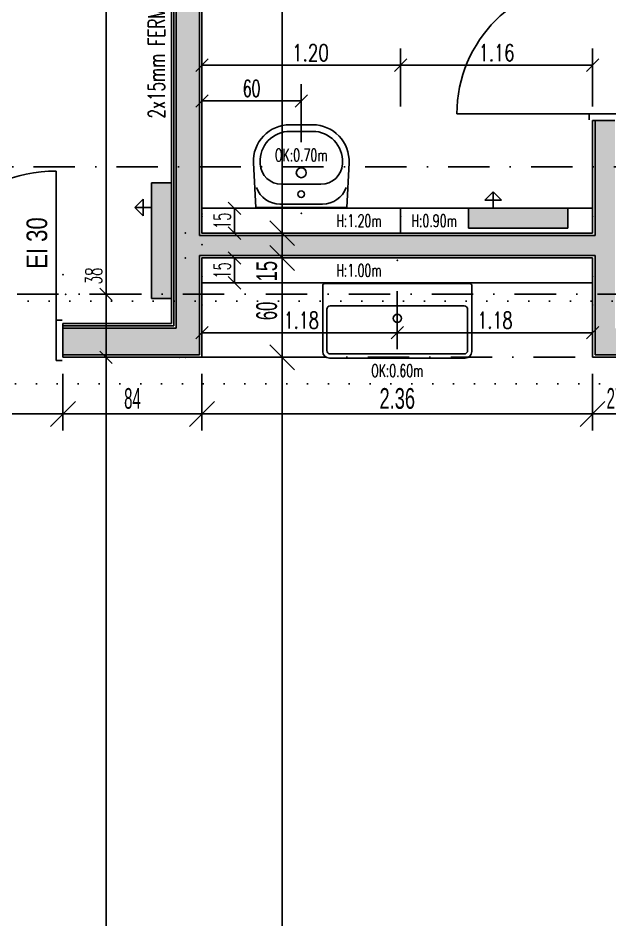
# Model space of a CAD drawing. Header units: millimetres. Extents: x -2875 to 2875, y -1485 to 1485.
# Drawn here: x -595 to -237, y -278 to 267 of the extents above; entities that cross this region are included whole.
import ezdxf
from ezdxf.enums import TextEntityAlignment as Align

# ---------------------------------------------------------------- set-up
doc = ezdxf.new("R2010")
doc.units = ezdxf.units.MM
doc.header["$LTSCALE"] = 50
doc.linetypes.add('DASHDOT', pattern=[1, 0.5, -0.25, 0, -0.25])
doc.linetypes.add('DOT', pattern=[0.25, 0, -0.25])
doc.layers.get('0').update_dxf_attribs({"linetype": 'CONTINUOUS'})
for name, color, linetype in [('L', 7, 'CONTINUOUS'), ('MASSE', 7, 'CONTINUOUS'), ('SCHRAFF', 7, 'CONTINUOUS')]:
    doc.layers.add(name, color=color, linetype=linetype)
doc.styles.add('SIMPLEX', font='simplex')
doc.dimstyles.new('CAD400-DIM112', dxfattribs={"dimscale": 5, "dimtxt": 2.5, "dimasz": 0, "dimexe": 2, "dimexo": 35.3, "dimgap": 0.09, "dimtad": 1, "dimdec": 4, "dimzin": 0, "dimdsep": 46, "dimtxsty": 'Standard', "dimtsz": 0.799999, "dimcen": 0, "dimdle": 0.2, "dimclrd": 4, "dimclre": 4, "dimclrt": 2, "dimadec": 0, "dimazin": 0, "dimtfac": 1, "dimtdec": 4, "dimtmove": 0, "dimatfit": 3, "dimfxl": 0, "dimtolj": 1, "dimtzin": 0, "dimarcsym": 0})
doc.dimstyles.new('CAD400-DIM113', dxfattribs={"dimscale": 5, "dimtxt": 2.5, "dimasz": 0, "dimexe": 2, "dimexo": 9.69, "dimgap": 0.09, "dimtad": 1, "dimdec": 4, "dimzin": 0, "dimdsep": 46, "dimtxsty": 'Standard', "dimtsz": 0.799999, "dimcen": 0, "dimdle": 0.2, "dimclrd": 4, "dimclre": 4, "dimclrt": 2, "dimadec": 0, "dimazin": 0, "dimtfac": 1, "dimtdec": 4, "dimtmove": 0, "dimatfit": 3, "dimfxl": 0, "dimtolj": 1, "dimtzin": 0, "dimarcsym": 0})
doc.dimstyles.new('CAD400-DIM114', dxfattribs={"dimscale": 5, "dimtxt": 2.5, "dimasz": 0, "dimexe": 2, "dimexo": 22.176, "dimgap": 0.09, "dimtad": 1, "dimdec": 4, "dimzin": 0, "dimdsep": 46, "dimtxsty": 'Standard', "dimtsz": 0.799999, "dimcen": 0, "dimdle": 0.2, "dimclrd": 4, "dimclre": 4, "dimclrt": 2, "dimadec": 0, "dimazin": 0, "dimtfac": 1, "dimtdec": 4, "dimtmove": 0, "dimatfit": 3, "dimfxl": 0, "dimtolj": 1, "dimtzin": 0, "dimarcsym": 0})
doc.dimstyles.new('CAD400-DIM12', dxfattribs={"dimscale": 5, "dimtxt": 2.5, "dimasz": 0, "dimexe": 2, "dimexo": 13.425, "dimgap": 0.09, "dimtad": 0, "dimdec": 4, "dimzin": 0, "dimdsep": 46, "dimtxsty": 'Standard', "dimtsz": 0.799999, "dimcen": 0, "dimdle": 0.2, "dimclrd": 4, "dimclre": 4, "dimclrt": 2, "dimadec": 0, "dimazin": 0, "dimtfac": 1, "dimtdec": 4, "dimtix": 1, "dimtmove": 0, "dimatfit": 3, "dimfxl": 0, "dimtolj": 1, "dimtzin": 0, "dimarcsym": 0})
doc.dimstyles.new('CAD400-DIM13', dxfattribs={"dimscale": 5, "dimtxt": 2.5, "dimasz": 0, "dimexe": 2, "dimexo": 11.589, "dimgap": 0.09, "dimtad": 1, "dimdec": 4, "dimzin": 0, "dimdsep": 46, "dimtxsty": 'Standard', "dimtsz": 0.799999, "dimcen": 0, "dimdle": 0.2, "dimclrd": 4, "dimclre": 4, "dimclrt": 2, "dimadec": 0, "dimazin": 0, "dimtfac": 1, "dimtdec": 4, "dimtmove": 0, "dimatfit": 3, "dimfxl": 0, "dimtolj": 1, "dimtzin": 0, "dimarcsym": 0})
doc.dimstyles.new('CAD400-DIM14', dxfattribs={"dimscale": 5, "dimtxt": 2.5, "dimasz": 0, "dimexe": 2, "dimexo": 9.753, "dimgap": 0.09, "dimtad": 1, "dimdec": 4, "dimzin": 0, "dimdsep": 46, "dimtxsty": 'Standard', "dimtsz": 0.799999, "dimcen": 0, "dimdle": 0.2, "dimclrd": 4, "dimclre": 4, "dimclrt": 2, "dimadec": 0, "dimazin": 0, "dimtfac": 1, "dimtdec": 4, "dimtmove": 0, "dimatfit": 3, "dimfxl": 0, "dimtolj": 1, "dimtzin": 0, "dimarcsym": 0})
doc.dimstyles.new('CAD400-DIM15', dxfattribs={"dimscale": 5, "dimtxt": 2.5, "dimasz": 0, "dimexe": 2, "dimexo": 9.589, "dimgap": 0.09, "dimtad": 1, "dimdec": 4, "dimzin": 0, "dimdsep": 46, "dimtxsty": 'Standard', "dimtsz": 0.799999, "dimcen": 0, "dimdle": 0.2, "dimclrd": 4, "dimclre": 4, "dimclrt": 2, "dimadec": 0, "dimazin": 0, "dimtfac": 1, "dimtdec": 4, "dimtmove": 0, "dimatfit": 3, "dimfxl": 0, "dimtolj": 1, "dimtzin": 0, "dimarcsym": 0})
doc.dimstyles.new('CAD400-DIM207', dxfattribs={"dimscale": 5, "dimtxt": 2, "dimasz": 0, "dimexe": 2, "dimexo": 8.635, "dimgap": 0.09, "dimtad": 1, "dimdec": 4, "dimzin": 0, "dimdsep": 46, "dimtxsty": 'Standard', "dimtsz": 0.799999, "dimcen": 0, "dimdle": 0.2, "dimclrd": 9, "dimclre": 9, "dimclrt": 9, "dimadec": 0, "dimazin": 0, "dimtfac": 1, "dimtdec": 4, "dimtmove": 0, "dimatfit": 3, "dimfxl": 0, "dimtolj": 1, "dimtzin": 0, "dimarcsym": 0})
doc.dimstyles.new('CAD400-DIM213', dxfattribs={"dimscale": 5, "dimtxt": 2, "dimasz": 0, "dimexe": 2, "dimexo": 13.3, "dimgap": 0.09, "dimtad": 1, "dimdec": 4, "dimzin": 0, "dimdsep": 46, "dimtxsty": 'Standard', "dimtsz": 0.799999, "dimcen": 0, "dimdle": 0.2, "dimclrd": 4, "dimclre": 4, "dimclrt": 3, "dimadec": 0, "dimazin": 0, "dimtfac": 1, "dimtdec": 4, "dimtmove": 0, "dimatfit": 3, "dimfxl": 0, "dimtolj": 1, "dimtzin": 0, "dimarcsym": 0})
doc.dimstyles.new('CAD400-DIM214', dxfattribs={"dimscale": 5, "dimtxt": 2, "dimasz": 0, "dimexe": 2, "dimexo": 2.778, "dimgap": 0.09, "dimtad": 1, "dimdec": 4, "dimzin": 0, "dimdsep": 46, "dimtxsty": 'Standard', "dimtsz": 0.799999, "dimcen": 0, "dimdle": 0.2, "dimclrd": 9, "dimclre": 9, "dimclrt": 9, "dimadec": 0, "dimazin": 0, "dimtfac": 1, "dimtdec": 4, "dimtmove": 0, "dimatfit": 3, "dimfxl": 0, "dimtolj": 1, "dimtzin": 0, "dimarcsym": 0})
doc.dimstyles.new('CAD400-DIM220', dxfattribs={"dimscale": 5, "dimtxt": 2, "dimasz": 0, "dimexe": 0, "dimexo": 3.932, "dimgap": 0.09, "dimtad": 1, "dimdec": 4, "dimzin": 0, "dimdsep": 46, "dimtxsty": 'Standard', "dimtsz": 0.799999, "dimcen": 0, "dimdle": 0.2, "dimclrd": 4, "dimclre": 4, "dimclrt": 3, "dimadec": 0, "dimazin": 0, "dimtfac": 1, "dimtdec": 4, "dimtmove": 0, "dimatfit": 3, "dimfxl": 0, "dimtolj": 1, "dimtzin": 0, "dimarcsym": 0})
doc.dimstyles.new('CAD400-DIM79', dxfattribs={"dimscale": 5, "dimtxt": 2.5, "dimasz": 0, "dimexe": 2, "dimexo": 48.892, "dimgap": 0.09, "dimtad": 1, "dimdec": 4, "dimzin": 0, "dimdsep": 46, "dimtxsty": 'Standard', "dimtsz": 0.799999, "dimcen": 0, "dimdle": 0.2, "dimclrd": 4, "dimclre": 4, "dimclrt": 2, "dimadec": 0, "dimazin": 0, "dimtfac": 1, "dimtdec": 4, "dimtmove": 0, "dimatfit": 3, "dimfxl": 0, "dimtolj": 1, "dimtzin": 0, "dimarcsym": 0})
doc.dimstyles.new('CAD400-DIM80', dxfattribs={"dimscale": 5, "dimtxt": 2.5, "dimasz": 0, "dimexe": 2, "dimexo": 43.392, "dimgap": 0.09, "dimtad": 1, "dimdec": 4, "dimzin": 0, "dimdsep": 46, "dimtxsty": 'Standard', "dimtsz": 0.799999, "dimcen": 0, "dimdle": 0.2, "dimclrd": 4, "dimclre": 4, "dimclrt": 2, "dimadec": 0, "dimazin": 0, "dimtfac": 1, "dimtdec": 4, "dimtmove": 0, "dimatfit": 3, "dimfxl": 0, "dimtolj": 1, "dimtzin": 0, "dimarcsym": 0})
doc.dimstyles.new('CAD400-DIM81', dxfattribs={"dimscale": 5, "dimtxt": 2.5, "dimasz": 0, "dimexe": 2, "dimexo": 42.5, "dimgap": 0.09, "dimtad": 1, "dimdec": 4, "dimzin": 0, "dimdsep": 46, "dimtxsty": 'Standard', "dimtsz": 0.799999, "dimcen": 0, "dimdle": 0.2, "dimclrd": 4, "dimclre": 4, "dimclrt": 2, "dimadec": 0, "dimazin": 0, "dimtfac": 1, "dimtdec": 4, "dimtmove": 0, "dimatfit": 3, "dimfxl": 0, "dimtolj": 1, "dimtzin": 0, "dimarcsym": 0})
doc.dimstyles.new('CAD400-DIM95', dxfattribs={"dimscale": 5, "dimtxt": 2, "dimasz": 0, "dimexe": 2, "dimexo": 27.1, "dimgap": 0.09, "dimtad": 1, "dimdec": 4, "dimzin": 0, "dimdsep": 46, "dimtxsty": 'Standard', "dimtsz": 0.799999, "dimcen": 0, "dimdle": 0.2, "dimclrd": 4, "dimclre": 4, "dimclrt": 3, "dimadec": 0, "dimazin": 0, "dimtfac": 1, "dimtdec": 4, "dimtmove": 0, "dimatfit": 3, "dimfxl": 0, "dimtolj": 1, "dimtzin": 0, "dimarcsym": 0})
doc.dimstyles.new('CAD400-DIM96', dxfattribs={"dimscale": 5, "dimtxt": 2, "dimasz": 0, "dimexe": 2, "dimexo": 5.9, "dimgap": 0.09, "dimtad": 1, "dimdec": 4, "dimzin": 0, "dimdsep": 46, "dimtxsty": 'Standard', "dimtsz": 0.799999, "dimcen": 0, "dimdle": 0.2, "dimclrd": 4, "dimclre": 4, "dimclrt": 3, "dimadec": 0, "dimazin": 0, "dimtfac": 1, "dimtdec": 4, "dimtmove": 0, "dimatfit": 3, "dimfxl": 0, "dimtolj": 1, "dimtzin": 0, "dimarcsym": 0})
doc.dimstyles.new('CAD400-DIM97', dxfattribs={"dimscale": 5, "dimtxt": 2, "dimasz": 0, "dimexe": 2, "dimexo": 4.39, "dimgap": 0.09, "dimtad": 1, "dimdec": 4, "dimzin": 0, "dimdsep": 46, "dimtxsty": 'Standard', "dimtsz": 0.799999, "dimcen": 0, "dimdle": 0.2, "dimclrd": 4, "dimclre": 4, "dimclrt": 3, "dimadec": 0, "dimazin": 0, "dimtfac": 1, "dimtdec": 4, "dimtmove": 0, "dimatfit": 3, "dimfxl": 0, "dimtolj": 1, "dimtzin": 0, "dimarcsym": 0})

# ---------------------------------------------------------------- blocks, each defined once
blk = doc.blocks.new('holz-2')
at = {"layer": 'SCHRAFF'}
h = blk.add_hatch(color=41, dxfattribs=at)
h.paths.add_polyline_path([(-498.950266, 572.245302), (-498.950266, 79.745302), (-567.450266, 79.745302), (-567.450266, 63.745302), (-484.950266, 63.745302), (-484.950266, 123.745312), (-245.950266, 123.745312), (-245.950266, 63.745302), (-220.450261, 63.745302), (-220.450266, 79.745302), (-233.950271, 79.745302), (-233.950271, 205.245302), (-245.950266, 205.245302), (-245.950266, 135.745312), (-484.950266, 135.745312), (-484.950266, 572.245302), (-498.950266, 572.245302)], is_closed=False, flags=16)
h.paths.add_polyline_path([(-486.950261, 555.245302, 1), (-496.950269, 555.245307, 1), (-486.950261, 555.245302)], is_closed=False, flags=0)
blk = doc.blocks.new('aussp-7')
at = {"layer": 'SCHRAFF'}
blk.add_hatch(color=191, dxfattribs=at).paths.add_polyline_path([(-501.950265, 97.745295), (-501.95027, 167.745295), (-513.95026, 167.745295), (-513.95026, 97.745295), (-501.950265, 97.745295)], is_closed=False, flags=16)
blk = doc.blocks.new('aussp-8')
at = {"layer": 'SCHRAFF'}
blk.add_hatch(color=131, dxfattribs=at).paths.add_polyline_path([(-262.450254, 152.245309), (-322.450259, 152.245309), (-322.450264, 140.245314), (-262.450259, 140.245314), (-262.450254, 152.245309)], is_closed=False, flags=16)
blk = doc.blocks.new('B-7')
at = {"layer": 'L', "color": 9, "linetype": 'DOT'}
for p, q in [((-1218.450265, 96.245305), (361.549735, 96.245305)), ((361.549735, 46.245305), (-968.450265, 46.245305))]:
    blk.add_line(p, q, dxfattribs=at)
blk = doc.blocks.new('duofix')
at = {"layer": 'L', "color": 2, "linetype": 'Continuous'}
for p, q in [((-483.450265, 152.245315), (-363.450265, 152.245305)), ((-363.450265, 152.24531), (-363.450265, 137.24531))]:
    blk.add_line(p, q, dxfattribs=at)
at = {"layer": 'L', "color": 3, "linetype": 'Continuous'}
blk.add_line((-363.450265, 152.245305), (-247.450265, 152.245315), dxfattribs=at)
blk = doc.blocks.new('wb_60x50')
at = {"layer": 'L', "color": 4, "linetype": 'Continuous'}
for p, q in [((-430.322787, 202.745315), (-416.577752, 202.745315)), ((-430.322787, 198.745315), (-416.577752, 198.745315)), ((-448.262812, 179.096125), (-448.300327, 179.846435)), ((-398.600212, 179.846435), (-398.637727, 179.096125)), ((-450.950267, 152.745315), (-452.295332, 179.646685)), ((-394.605202, 179.646685), (-395.950267, 152.745315)), ((-435.279032, 166.74531), (-411.621507, 166.74531)), ((-395.950267, 152.745315), (-450.950267, 152.745315)), ((-436.337712, 154.74531), (-410.562827, 154.74531))]:
    blk.add_line(p, q, dxfattribs=at)
for centre, radius in [((-423.450267, 173.745315), 2.999995), ((-423.450267, 160.745315), 1.999995)]:
    blk.add_circle(centre, radius, dxfattribs=at)
for centre, radius, start, end in [((-430.322785, 180.745315), 21.999997, 90.000007, 182.862412), ((-416.57775, 180.745315), 22, 357.137588, 90.000006), ((-430.322785, 180.745315), 18, 90.000009, 182.862414), ((-416.57775, 180.745315), 17.999996, 357.137585, 90.000007), ((-435.279031, 179.745315), 13.000005, 182.862409, 269.999995), ((-411.621504, 179.745315), 13.000005, 269.999987, 357.13759), ((-436.337712, 169.745315), 15.000005, 199.471214, 269.999998), ((-410.562823, 169.745315), 15.000005, 269.999983, 340.528779)]:
    blk.add_arc(centre, radius, start, end, dxfattribs=at)
blk = doc.blocks.new('duofix-3')
at = {"layer": 'L', "color": 2, "linetype": 'Continuous'}
blk.add_line((-483.450265, 107.24531), (-247.450265, 107.24531), dxfattribs=at)
blk = doc.blocks.new('t-standart-2')
at = {"layer": 'L', "color": 2, "linetype": 'Continuous'}
for p, q in [((-249.450264, 292.7453), (-249.450264, 289.2453)), ((-249.450264, 289.2453), (-230.450264, 289.2453)), ((-230.450264, 289.2453), (-230.450264, 292.7453)), ((-249.450264, 209.2453), (-230.450264, 209.2453)), ((-249.450264, 205.7453), (-249.450264, 209.2453)), ((-230.450264, 209.2453), (-230.450264, 205.7453))]:
    blk.add_line(p, q, dxfattribs=at)
at = {"layer": 'L', "color": 3, "linetype": 'Continuous'}
blk.add_line((-329.450249, 209.24529), (-249.450264, 209.2453), dxfattribs=at)
blk.add_arc((-249.45026, 209.245295), 79.999994, 90, 180, dxfattribs=at)
blk = doc.blocks.new('t-standart-3')
at = {"layer": 'L', "color": 3, "linetype": 'Continuous'}
blk.add_line((-571.450259, 174.7453), (-571.450269, 84.74531), dxfattribs=at)
at = {"layer": 'L', "color": 2, "linetype": 'Continuous'}
for p, q in [((-664.950269, 84.74531), (-661.450269, 84.74531)), ((-661.450269, 84.74531), (-661.450264, 60.2453)), ((-571.450269, 84.74531), (-571.450264, 60.2453)), ((-567.950269, 84.74531), (-571.450269, 84.74531)), ((-661.450264, 60.2453), (-664.950264, 60.2453)), ((-571.450264, 60.2453), (-567.950264, 60.2453))]:
    blk.add_line(p, q, dxfattribs=at)
at = {"layer": 'L', "color": 3, "linetype": 'Continuous'}
blk.add_arc((-571.450265, 84.745305), 90, 90, 180, dxfattribs=at)
blk = doc.blocks.new('*D109')
at = {"layer": 'MASSE', "color": 4, "linetype": 'ByBlock'}
for p, q in [((-567.450263, 18.000003), (-567.450263, 52.245303)), ((-657.950263, 35.500003), (-672.950263, 20.500003)), ((-665.450263, 38.000003), (-665.450263, 18.000003)), ((-574.950263, 20.500003), (-559.950263, 35.500003)), ((-665.450263, 28.000003), (-567.450263, 28.000003))]:
    blk.add_line(p, q, dxfattribs=at)
at = {"layer": 'MASSE', "color": 9, "linetype": 'ByBlock'}
for p in [(-665.450265, 112.2453), (-567.450265, 112.2453)]:
    blk.add_point(p, dxfattribs=at)
at = {"layer": 'MASSE', "color": 2}
for s, width, p in [(' 98', 0.539326, (-628.825265, 31.125)), ('2.02', 0.699647, (-628.825265, 12.375))]:
    blk.add_text(s, height=12.5, dxfattribs=dict(at, width=width)).set_placement(p)
blk = doc.blocks.new('*D110')
at = {"layer": 'MASSE', "color": 4, "linetype": 'ByBlock'}
for p, q in [((-483.450258, 18.000003), (-483.450258, 52.245303)), ((-559.950263, 35.500003), (-574.950263, 20.500003)), ((-567.450263, 38.000003), (-567.450263, 18.000003)), ((-490.950258, 20.500003), (-475.950258, 35.500003)), ((-567.450263, 28.000003), (-483.450258, 28.000003))]:
    blk.add_line(p, q, dxfattribs=at)
at = {"layer": 'MASSE', "color": 9, "linetype": 'ByBlock'}
for p in [(-567.450265, 112.2453), (-483.45026, 93.886695)]:
    blk.add_point(p, dxfattribs=at)
at = {"layer": 'MASSE', "color": 2, "width": 0.538922}
blk.add_text('84', height=12.5, dxfattribs=at).set_placement((-525.45026, 31.125), align=Align.CENTER)
blk = doc.blocks.new('*D111')
at = {"layer": 'MASSE', "color": 4, "linetype": 'ByBlock'}
for p, q in [((-247.450263, 18.000003), (-247.450263, 52.245303)), ((-475.950258, 35.500003), (-490.950258, 20.500003)), ((-483.450258, 38.000003), (-483.450258, 18.000003)), ((-254.950263, 20.500003), (-239.950263, 35.500003)), ((-483.450258, 28.000003), (-247.450263, 28.000003))]:
    blk.add_line(p, q, dxfattribs=at)
at = {"layer": 'MASSE', "color": 9, "linetype": 'ByBlock'}
for p in [(-483.45026, 93.886695), (-247.450265, 93.8867)]:
    blk.add_point(p, dxfattribs=at)
at = {"layer": 'MASSE', "color": 2, "width": 0.66}
blk.add_text('2.36', height=12.5, dxfattribs=at).set_placement((-365.450265, 31.125), align=Align.CENTER)
blk = doc.blocks.new('*D112')
at = {"layer": 'MASSE', "color": 4, "linetype": 'ByBlock'}
for p, q in [((-220.450257, 18.000003), (-220.450257, 52.245303)), ((-239.950263, 35.500003), (-254.950263, 20.500003)), ((-247.450263, 38.000003), (-247.450263, 18.000003)), ((-227.950257, 20.500003), (-212.950257, 35.500003)), ((-247.450263, 28.000003), (-220.450257, 28.000003))]:
    blk.add_line(p, q, dxfattribs=at)
at = {"layer": 'MASSE', "color": 9, "linetype": 'ByBlock'}
for p in [(-247.450265, 93.8867), (-220.45026, 92.2453)]:
    blk.add_point(p, dxfattribs=at)
at = {"layer": 'MASSE', "color": 2, "width": 0.538922}
blk.add_text('27', height=12.5, dxfattribs=at).set_placement((-233.95026, 31.125), align=Align.CENTER)
blk = doc.blocks.new('wt_90x45-2')
at = {"layer": 'L', "color": 4, "linetype": 'Continuous'}
for p, q in [((-410.450259, 105.745304), (-410.450259, 65.745309)), ((-321.450259, 106.745304), (-409.450259, 106.745314)), ((-320.450259, 65.745309), (-320.450259, 105.745304)), ((-324.950259, 93.245284), (-405.950249, 93.245294)), ((-407.950259, 91.245284), (-407.950259, 66.245264)), ((-322.950259, 66.245264), (-322.950259, 91.245284)), ((-406.450259, 61.745309), (-324.450259, 61.745309)), ((-405.950249, 64.245264), (-324.950259, 64.245274))]:
    blk.add_line(p, q, dxfattribs=at)
blk.add_circle((-365.443752, 85.745294), 2.500003, dxfattribs=at)
for centre, radius, start, end in [((-409.450261, 105.745324), 0.999998, 89.999885, 180.001117), ((-321.450261, 105.745324), 0.999981, 359.998883, 89.999885), ((-405.950251, 91.245319), 2.000008, 89.999943, 180.000988), ((-324.950256, 91.245319), 1.999966, 359.999012, 90.000086), ((-406.450261, 65.745324), 4.000015, 180.000208, 270.000029), ((-405.950251, 66.245299), 2.000035, 180.000988, 270.000057), ((-324.950256, 66.245299), 1.999997, 269.999914, 359.999012), ((-324.450261, 65.745324), 4.000002, 270.000029, 359.999792)]:
    blk.add_arc(centre, radius, start, end, dxfattribs=at)
blk = doc.blocks.new('*D248')
at = {"layer": 'MASSE', "color": 4, "linetype": 'ByBlock'}
for p, q in [((-734.450263, 472.000002), (-734.450263, 492.000002)), ((-501.950263, 492.000002), (-501.950263, 472.000002)), ((-726.950263, 489.500002), (-741.950263, 474.500002)), ((-509.450263, 474.500002), (-494.450263, 489.500002)), ((-734.450263, 482.000002), (-501.950263, 482.000002))]:
    blk.add_line(p, q, dxfattribs=at)
at = {"layer": 'MASSE', "color": 9, "linetype": 'ByBlock'}
for p in [(-501.950265, 564.2453), (-734.450265, 75.3265)]:
    blk.add_point(p, dxfattribs=at)
at = {"layer": 'MASSE', "color": 2, "width": 0.66}
blk.add_text('2.32', height=12.5, dxfattribs=at).set_placement((-618.200265, 485.125), align=Align.CENTER)
at = {"layer": 'MASSE', "color": 3, "width": 0.79602}
blk.add_text('5', height=7.5, dxfattribs=at).set_placement((-603.100265, 492.5))
blk = doc.blocks.new('*D249')
at = {"layer": 'MASSE', "color": 4, "linetype": 'ByBlock'}
for p, q in [((-501.950263, 492.000002), (-501.950263, 472.000002)), ((-483.450263, 472.000002), (-483.450263, 492.000002)), ((-494.450263, 489.500002), (-509.450263, 474.500002)), ((-490.950263, 474.500002), (-475.950263, 489.500002)), ((-501.950263, 482.000002), (-483.450263, 482.000002))]:
    blk.add_line(p, q, dxfattribs=at)
at = {"layer": 'MASSE', "color": 9, "linetype": 'ByBlock'}
for p in [(-501.950265, 564.2453), (-483.450265, 130.3265)]:
    blk.add_point(p, dxfattribs=at)
at = {"layer": 'MASSE', "color": 2, "width": 0.671642}
blk.add_text('18', height=12.5, dxfattribs=at).set_placement((-518.950265, 485.125), align=Align.CENTER)
at = {"layer": 'MASSE', "color": 3, "width": 0.79602}
blk.add_text('5', height=7.5, dxfattribs=at).set_placement((-510.600265, 492.5))
blk = doc.blocks.new('*D250')
at = {"layer": 'MASSE', "color": 4, "linetype": 'ByBlock'}
for p, q in [((-483.450263, 472.000002), (-483.450263, 492.000002)), ((-247.450263, 492.000002), (-247.450263, 472.000002)), ((-475.950263, 489.500002), (-490.950263, 474.500002)), ((-254.950263, 474.500002), (-239.950263, 489.500002)), ((-483.450263, 482.000002), (-247.450263, 482.000002))]:
    blk.add_line(p, q, dxfattribs=at)
at = {"layer": 'MASSE', "color": 9, "linetype": 'ByBlock'}
for p in [(-247.450265, 555.3265), (-483.450265, 130.3265)]:
    blk.add_point(p, dxfattribs=at)
at = {"layer": 'MASSE', "color": 2, "width": 0.66}
blk.add_text('2.36', height=12.5, dxfattribs=at).set_placement((-343.67062, 485.125), align=Align.CENTER)
blk = doc.blocks.new('text-18')
at = {"layer": 'L', "color": 9, "style": 'SIMPLEX', "width": 0.666365}
blk.add_text('2x15mm FERMACELL', height=10, rotation=89.999999, dxfattribs=at).set_placement((-505.950265, 299.9388), align=Align.RIGHT)
blk = doc.blocks.new('B-34')
at = {"layer": 'L', "color": 1, "linetype": 'DASHDOT'}
for p, q in [((2285.549715, 100.34531), (-1274.450265, 100.34531)), ((-483.450265, 62.245305), (-247.450265, 62.245305))]:
    blk.add_line(p, q, dxfattribs=at)
blk = doc.blocks.new('text-19')
at = {"layer": 'L', "color": 4, "style": 'SIMPLEX'}
for s, width, p in [('OK:0.70m', 0.649083, (-423.450265, 184.418765)), ('OK:0.60m', 0.639774, (-365.45025, 54.145965))]:
    blk.add_text(s, height=7.5, dxfattribs=dict(at, width=width)).set_placement(p, align=Align.MIDDLE_CENTER)
at = {"layer": 'L', "color": 9, "style": 'SIMPLEX'}
for s, width, p in [('H:1.20m', 0.644746, (-388.58203, 144.74531)), ('H:0.90m', 0.650246, (-343.16003, 144.74531)), ('H:1.00m', 0.645763, (-388.58203, 114.74531))]:
    blk.add_text(s, height=7.5, dxfattribs=dict(at, width=width)).set_placement(p, align=Align.MIDDLE_CENTER)
at = {"layer": 'L', "color": 20, "width": 0.798082}
blk.add_text('EI 30', height=12.5, rotation=89.999999, dxfattribs=at).set_placement((-576.950255, 131.24529), align=Align.CENTER)
blk = doc.blocks.new('*D307')
at = {"layer": 'MASSE', "color": 4, "linetype": 'ByBlock'}
for p, q in [((-537.621562, 58.495303), (-545.121562, 65.995302)), ((-541.371562, -669.754693), (-541.371562, 62.245303)), ((-541.371562, 62.245303), (-541.371562, 62.245303)), ((-551.371562, -669.754693), (-531.371562, -669.754693)), ((-545.121562, -666.004693), (-537.621562, -673.504693))]:
    blk.add_line(p, q, dxfattribs=at)
at = {"layer": 'MASSE', "color": 9, "linetype": 'ByBlock'}
for p in [(-496.82183, 62.2453), (-777.82183, -669.754695)]:
    blk.add_point(p, dxfattribs=at)
at = {"layer": 'MASSE', "color": 3, "style": 'SIMPLEX', "width": 0.737705}
blk.add_text('7.32', height=10, rotation=90, dxfattribs=at).set_placement((-543.871565, -303.754695), align=Align.CENTER)
blk = doc.blocks.new('*D308')
at = {"layer": 'MASSE', "color": 4, "linetype": 'ByBlock'}
for p, q in [((-537.621562, 96.595313), (-545.121562, 104.095313)), ((-541.371562, 62.245303), (-541.371562, 100.345313)), ((-541.371562, 100.345313), (-541.371562, 100.345313)), ((-545.121562, 65.995302), (-537.621562, 58.495303)), ((-531.371562, 62.245303), (-551.371562, 62.245303))]:
    blk.add_line(p, q, dxfattribs=at)
at = {"layer": 'MASSE', "color": 9, "linetype": 'ByBlock'}
for p in [(-565.82183, 100.34531), (-496.82183, 62.2453)]:
    blk.add_point(p, dxfattribs=at)
at = {"layer": 'MASSE', "color": 3, "style": 'SIMPLEX', "width": 0.594136}
blk.add_text('38', height=10, rotation=90, dxfattribs=at).set_placement((-543.871565, 111.36839), align=Align.CENTER)
blk = doc.blocks.new('*D309')
at = {"layer": 'MASSE', "color": 4, "linetype": 'ByBlock'}
for p, q in [((-537.621562, 560.495302), (-545.121562, 567.995302)), ((-531.371562, 564.245302), (-551.371562, 564.245302)), ((-541.371562, 100.345313), (-541.371562, 564.245302)), ((-545.121562, 104.095313), (-537.621562, 96.595313)), ((-551.371562, 100.345313), (-531.371562, 100.345313))]:
    blk.add_line(p, q, dxfattribs=at)
at = {"layer": 'MASSE', "color": 9, "linetype": 'ByBlock'}
for p in [(-580.82183, 564.2453), (-565.82183, 100.34531)]:
    blk.add_point(p, dxfattribs=at)
at = {"layer": 'MASSE', "color": 3, "style": 'SIMPLEX', "width": 0.718042}
blk.add_text('4.64', height=10, rotation=90, dxfattribs=at).set_placement((-543.871565, 412.79103), align=Align.CENTER)
blk = doc.blocks.new('*D344')
at = {"layer": 'MASSE', "color": 4, "linetype": 'ByBlock'}
for p, q in [((-427.499998, 54.745303), (-442.499998, 69.745302)), ((-474.999998, 62.245303), (-424.999998, 62.245303)), ((-434.999998, -669.754682), (-434.999998, 62.245303)), ((-442.499998, -662.254682), (-427.499998, -677.254682)), ((-424.999998, -669.754682), (-444.999998, -669.754682))]:
    blk.add_line(p, q, dxfattribs=at)
at = {"layer": 'MASSE', "color": 9, "linetype": 'ByBlock'}
for p in [(-493.450265, 62.2453), (-140.450265, -669.75469)]:
    blk.add_point(p, dxfattribs=at)
at = {"layer": 'MASSE', "color": 2, "width": 0.66}
blk.add_text('7.32', height=12.5, rotation=90, dxfattribs=at).set_placement((-438.125, -303.754695), align=Align.CENTER)
blk = doc.blocks.new('*D345')
at = {"layer": 'MASSE', "color": 4, "linetype": 'ByBlock'}
for p, q in [((-427.499998, 114.745313), (-442.499998, 129.745313)), ((-424.999998, 122.245313), (-444.999998, 122.245313)), ((-434.999998, 62.245303), (-434.999998, 122.245313)), ((-442.499998, 69.745302), (-427.499998, 54.745303)), ((-444.999998, 62.245303), (-424.999998, 62.245303))]:
    blk.add_line(p, q, dxfattribs=at)
at = {"layer": 'MASSE', "color": 9, "linetype": 'ByBlock'}
for p in [(-493.450265, 122.24531), (-493.450265, 62.2453)]:
    blk.add_point(p, dxfattribs=at)
at = {"layer": 'MASSE', "color": 2, "width": 0.6}
blk.add_text('60', height=12.5, rotation=90, dxfattribs=at).set_placement((-438.125, 90.245305), align=Align.CENTER)
blk = doc.blocks.new('*D346')
at = {"layer": 'MASSE', "color": 4, "linetype": 'ByBlock'}
for p, q in [((-427.499998, 129.745313), (-442.499998, 144.745313)), ((-424.999998, 137.245313), (-444.999998, 137.245313)), ((-434.999998, 122.245313), (-434.999998, 137.245313)), ((-442.499998, 129.745313), (-427.499998, 114.745313)), ((-444.999998, 122.245313), (-424.999998, 122.245313))]:
    blk.add_line(p, q, dxfattribs=at)
at = {"layer": 'MASSE', "color": 9, "linetype": 'ByBlock'}
for p in [(-493.450265, 137.24531), (-493.450265, 122.24531)]:
    blk.add_point(p, dxfattribs=at)
at = {"layer": 'MASSE', "color": 2, "width": 0.671642}
blk.add_text('15', height=12.5, rotation=90, dxfattribs=at).set_placement((-438.125, 114.24531), align=Align.CENTER)
blk = doc.blocks.new('*D347')
at = {"layer": 'MASSE', "color": 4, "linetype": 'ByBlock'}
for p, q in [((-427.499998, 556.745302), (-442.499998, 571.745302)), ((-424.999998, 564.245302), (-444.999998, 564.245302)), ((-434.999998, 137.245313), (-434.999998, 564.245302)), ((-442.499998, 144.745313), (-427.499998, 129.745313)), ((-444.999998, 137.245313), (-424.999998, 137.245313))]:
    blk.add_line(p, q, dxfattribs=at)
at = {"layer": 'MASSE', "color": 9, "linetype": 'ByBlock'}
for p in [(-618.3131, 564.2453), (-493.450265, 137.24531)]:
    blk.add_point(p, dxfattribs=at)
at = {"layer": 'MASSE', "color": 2, "width": 0.66}
blk.add_text('4.27', height=12.5, rotation=90, dxfattribs=at).set_placement((-438.125, 315.82328), align=Align.CENTER)
blk = doc.blocks.new('gips-2')
at = {"layer": 'L', "color": 9, "linetype": 'Continuous'}
for p, q in [((-501.950265, 572.2453), (-501.950265, 82.7453)), ((-500.450265, 81.2453), (-500.450265, 572.2453)), ((-483.450265, 572.2453), (-483.450265, 137.24531)), ((-247.450265, 205.2453), (-247.450265, 137.24531)), ((-245.950265, 205.2453), (-247.450265, 205.2453)), ((-483.450265, 137.24531), (-247.450265, 137.24531)), ((-483.450265, 122.24531), (-483.450265, 62.2453)), ((-483.450265, 122.24531), (-247.450265, 122.24531)), ((-247.450265, 122.24531), (-247.450265, 62.2453)), ((-501.950265, 82.7453), (-567.450265, 82.7453)), ((-567.450265, 82.7453), (-567.450265, 79.7453)), ((-567.450265, 81.2453), (-500.450265, 81.2453)), ((-567.450265, 63.7453), (-567.450265, 62.2453)), ((-567.450265, 62.2453), (-483.450265, 62.2453)), ((-247.450265, 62.2453), (-220.450255, 62.2453))]:
    blk.add_line(p, q, dxfattribs=at)
blk = doc.blocks.new('ak')
at = {"layer": 'L', "color": 34, "linetype": 'DASHDOT'}
blk.add_line((2345.549733, 177.2453), (-1334.450262, 177.2453), dxfattribs=at)
blk = doc.blocks.new('holz-12')
at = {"layer": 'L', "color": 3, "linetype": 'Continuous'}
for p, q in [((-498.950266, 79.745302), (-498.950266, 572.245302)), ((-484.950266, 572.245302), (-484.950266, 135.745312)), ((-245.950266, 135.745312), (-245.950266, 205.245302)), ((-245.950266, 205.245302), (-233.950271, 205.245302)), ((-484.950266, 135.745312), (-245.950266, 135.745312)), ((-245.950266, 123.745312), (-484.950266, 123.745312)), ((-484.950266, 123.745312), (-484.950266, 63.745302)), ((-245.950266, 63.745302), (-245.950266, 123.745312)), ((-567.450266, 79.745302), (-498.950266, 79.745302)), ((-567.450266, 79.745302), (-567.450266, 63.745302)), ((-484.950266, 63.745302), (-567.450266, 63.745302)), ((-220.450261, 63.745302), (-245.950266, 63.745302))]:
    blk.add_line(p, q, dxfattribs=at)
blk = doc.blocks.new('aussp-15')
at = {"layer": 'L', "color": 3, "linetype": 'Continuous'}
for p, q in [((-501.950265, 167.745295), (-513.950265, 167.745295)), ((-513.950265, 167.745295), (-513.950265, 97.745295)), ((-523.950265, 152.745295), (-518.950265, 157.745295)), ((-518.950265, 147.745295), (-523.950265, 152.745295)), ((-523.950265, 152.745295), (-513.950265, 152.745295)), ((-518.950265, 157.745295), (-518.950265, 147.745295)), ((-513.950265, 97.745295), (-501.950265, 97.745295))]:
    blk.add_line(p, q, dxfattribs=at)
blk = doc.blocks.new('aussp-16')
at = {"layer": 'L', "color": 3, "linetype": 'Continuous'}
for p, q in [((-307.450264, 162.245304), (-312.450264, 157.245304)), ((-302.450264, 157.245304), (-307.450264, 162.245304)), ((-307.450264, 162.245304), (-307.450264, 152.245304)), ((-312.450264, 157.245304), (-302.450264, 157.245304)), ((-322.450274, 140.245314), (-322.450269, 152.245309)), ((-262.450264, 152.245309), (-262.450269, 140.245314)), ((-262.450269, 140.245314), (-322.450274, 140.245314))]:
    blk.add_line(p, q, dxfattribs=at)
blk = doc.blocks.new('*D564')
at = {"layer": 'MASSE', "color": 9, "linetype": 'ByBlock'}
for p, q in [((-483.450263, 192.169308), (-483.450263, 227.169308)), ((-423.450263, 227.169308), (-423.450263, 192.169308)), ((-479.725262, 220.894308), (-487.175262, 213.444308)), ((-427.175262, 213.444308), (-419.725262, 220.894308)), ((-483.450263, 217.169308), (-423.450263, 217.169308))]:
    blk.add_line(p, q, dxfattribs=at)
for p in [(-483.450265, 148.74531), (-423.450265, 149.24531)]:
    blk.add_point(p, dxfattribs=at)
at = {"layer": 'MASSE', "color": 9, "style": 'SIMPLEX', "width": 0.613426}
blk.add_text('60', height=10, dxfattribs=at).set_placement((-453.450265, 219.669305), align=Align.CENTER)
blk = doc.blocks.new('*D575')
at = {"layer": 'MASSE', "color": 4, "linetype": 'ByBlock'}
for p, q in [((-483.450263, 213.746447), (-483.450263, 248.746447)), ((-363.450263, 248.746447), (-363.450263, 213.746447)), ((-479.700263, 242.496447), (-487.200263, 234.996447)), ((-367.200263, 234.996447), (-359.700263, 242.496447)), ((-483.450263, 238.746447), (-363.450263, 238.746447))]:
    blk.add_line(p, q, dxfattribs=at)
at = {"layer": 'MASSE', "color": 9, "linetype": 'ByBlock'}
for p in [(-483.450265, 147.24531), (-363.450265, 147.2453)]:
    blk.add_point(p, dxfattribs=at)
at = {"layer": 'MASSE', "color": 3, "style": 'SIMPLEX', "width": 0.740822}
blk.add_text('1.20', height=10, dxfattribs=at).set_placement((-417.89186, 241.246445), align=Align.CENTER)
blk = doc.blocks.new('*D576')
at = {"layer": 'MASSE', "color": 4, "linetype": 'ByBlock'}
for p, q in [((-363.450263, 213.746447), (-363.450263, 248.746447)), ((-247.450263, 248.746447), (-247.450263, 213.746447)), ((-359.700263, 242.496447), (-367.200263, 234.996447)), ((-251.200263, 234.996447), (-243.700263, 242.496447)), ((-363.450263, 238.746447), (-247.450263, 238.746447))]:
    blk.add_line(p, q, dxfattribs=at)
at = {"layer": 'MASSE', "color": 9, "linetype": 'ByBlock'}
for p in [(-363.450265, 147.2453), (-247.450265, 147.24531)]:
    blk.add_point(p, dxfattribs=at)
at = {"layer": 'MASSE', "color": 3, "style": 'SIMPLEX', "width": 0.722805}
blk.add_text('1.16', height=10, dxfattribs=at).set_placement((-305.450265, 241.246445), align=Align.CENTER)
blk = doc.blocks.new('*D579')
at = {"layer": 'MASSE', "color": 9, "linetype": 'ByBlock'}
for p, q in [((-483.450263, 102.104513), (-483.450263, 67.104512)), ((-365.450252, 67.104512), (-365.450252, 102.104513)), ((-479.725262, 80.829513), (-487.175262, 73.379513)), ((-483.450263, 77.104512), (-365.450252, 77.104512)), ((-369.175253, 73.379513), (-361.725253, 80.829513))]:
    blk.add_line(p, q, dxfattribs=at)
for p in [(-365.450255, 120.74531), (-483.450265, 111.24531)]:
    blk.add_point(p, dxfattribs=at)
at = {"layer": 'MASSE', "color": 9, "style": 'SIMPLEX', "width": 0.70927}
blk.add_text('1.18', height=10, dxfattribs=at).set_placement((-423.45026, 79.60451), align=Align.CENTER)
blk = doc.blocks.new('*D580')
at = {"layer": 'MASSE', "color": 9, "linetype": 'ByBlock'}
for p, q in [((-365.450252, 102.104513), (-365.450252, 67.104512)), ((-247.450263, 67.104512), (-247.450263, 102.104513)), ((-361.725253, 80.829513), (-369.175253, 73.379513)), ((-365.450252, 77.104512), (-247.450263, 77.104512)), ((-251.175263, 73.379513), (-243.725263, 80.829513))]:
    blk.add_line(p, q, dxfattribs=at)
for p in [(-365.450255, 120.74531), (-247.450265, 111.24531)]:
    blk.add_point(p, dxfattribs=at)
at = {"layer": 'MASSE', "color": 9, "style": 'SIMPLEX', "width": 0.70927}
blk.add_text('1.18', height=10, dxfattribs=at).set_placement((-306.45026, 79.60451), align=Align.CENTER)
blk = doc.blocks.new('*D596')
at = {"layer": 'MASSE', "color": 4, "linetype": 'ByBlock'}
for p, q in [((-460.039193, 148.495313), (-467.539193, 155.995313)), ((-463.789193, 137.245313), (-463.789193, 152.245313)), ((-463.789193, 152.245313), (-463.789193, 152.245313)), ((-467.539193, 140.995313), (-460.039193, 133.495313)), ((-463.789193, 137.245313), (-463.789193, 137.245313))]:
    blk.add_line(p, q, dxfattribs=at)
at = {"layer": 'MASSE', "color": 9, "linetype": 'ByBlock'}
for p in [(-483.450265, 152.24531), (-483.450265, 137.24531)]:
    blk.add_point(p, dxfattribs=at)
at = {"layer": 'MASSE', "color": 3, "style": 'SIMPLEX', "width": 0.581294}
blk.add_text('15', height=10, rotation=90, dxfattribs=at).set_placement((-466.289195, 144.74531), align=Align.CENTER)
blk = doc.blocks.new('*D598')
at = {"layer": 'MASSE', "color": 4, "linetype": 'ByBlock'}
for p, q in [((-460.039193, 118.495313), (-467.539193, 125.995313)), ((-463.789193, 107.245313), (-463.789193, 122.245313)), ((-463.789193, 122.245313), (-463.789193, 122.245313)), ((-467.539193, 110.995313), (-460.039193, 103.495313)), ((-463.789193, 107.245313), (-463.789193, 107.245313))]:
    blk.add_line(p, q, dxfattribs=at)
at = {"layer": 'MASSE', "color": 9, "linetype": 'ByBlock'}
for p in [(-483.450265, 122.24531), (-483.450265, 107.24531)]:
    blk.add_point(p, dxfattribs=at)
at = {"layer": 'MASSE', "color": 3, "style": 'SIMPLEX', "width": 0.581294}
blk.add_text('15', height=10, rotation=90, dxfattribs=at).set_placement((-466.289195, 114.74531), align=Align.CENTER)

msp = doc.modelspace()

# ---------------------------------------------------------------- block references
for name in ['holz-2', 'aussp-7', 'aussp-8']:
    msp.add_blockref(name, (0, 0))
at = {"layer": 'L'}
for name in ['text-18', 'ak', 'B-7', 'holz-12', 'gips-2', 'text-19', 't-standart-2', 'wb_60x50', 't-standart-3', 'aussp-15', 'aussp-16', 'duofix', 'B-34', 'duofix-3', 'wt_90x45-2']:
    msp.add_blockref(name, (0, 0), dxfattribs=at)

# ---------------------------------------------------------------- dimensions: what is measured, and where the dimension line sits
at = {"layer": 'MASSE', "color": 4}
for base, p1, p2, dimstyle, picture, middle in [((-434.999998, 137.245313), (-493.450265, 137.24531), (-618.3131, 564.2453), 'CAD400-DIM114', '*D347', (-444.375, 315.82328)), ((-541.371562, 100.345313), (-565.82183, 100.34531), (-580.82183, 564.2453), 'CAD400-DIM97', '*D309', (-548.871565, 412.79103)), ((-463.789193, 137.245313), (-483.450265, 137.24531), (-483.450265, 152.24531), 'CAD400-DIM220', '*D596', (-471.289195, 144.74531)), ((-434.999998, 122.245313), (-493.450265, 122.24531), (-493.450265, 137.24531), 'CAD400-DIM113', '*D346', (-444.375, 114.24531)), ((-434.999998, 62.245303), (-493.450265, 62.2453), (-493.450265, 122.24531), 'CAD400-DIM113', '*D345', (-444.375, 90.245305)), ((-463.789193, 107.245313), (-483.450265, 107.24531), (-483.450265, 122.24531), 'CAD400-DIM220', '*D598', (-471.289195, 114.74531)), ((-541.371562, 62.245303), (-496.82183, 62.2453), (-565.82183, 100.34531), 'CAD400-DIM96', '*D308', (-548.871565, 111.36839)), ((-541.371562, -669.754693), (-777.82183, -669.754695), (-496.82183, 62.2453), 'CAD400-DIM95', '*D307', (-548.871565, -303.754695)), ((-434.999998, -669.754682), (-140.450265, -669.75469), (-493.450265, 62.2453), 'CAD400-DIM112', '*D344', (-444.375, -303.754695))]:
    dim = msp.add_linear_dim(base=base, p1=p1, p2=p2, angle=90, dimstyle=dimstyle, dxfattribs=at)
    dim.commit()
    dim.dimension.update_dxf_attribs({"geometry": picture, "text_midpoint": middle, "dimtype": 128})
for base, p1, p2, dimstyle, picture, middle in [((-734.450263, 482.000002), (-734.450265, 75.3265), (-501.950265, 564.2453), 'CAD400-DIM79', '*D248', (-614.600265, 491.375)), ((-501.950263, 482.000002), (-501.950265, 564.2453), (-483.450265, 130.3265), 'CAD400-DIM80', '*D249', (-515.350265, 491.375)), ((-483.450263, 482.000002), (-483.450265, 130.3265), (-247.450265, 555.3265), 'CAD400-DIM81', '*D250', (-343.67062, 491.375)), ((-483.450263, 238.746447), (-483.450265, 147.24531), (-363.450265, 147.2453), 'CAD400-DIM213', '*D575', (-417.89186, 246.246445)), ((-363.450263, 238.746447), (-363.450265, 147.2453), (-247.450265, 147.24531), 'CAD400-DIM213', '*D576', (-305.450265, 246.246445)), ((-665.450263, 28.000003), (-665.450265, 112.2453), (-567.450265, 112.2453), 'CAD400-DIM12', '*D109', (-616.450265, 28)), ((-567.450263, 28.000003), (-567.450265, 112.2453), (-483.45026, 93.886695), 'CAD400-DIM13', '*D110', (-525.45026, 37.375)), ((-483.450258, 28.000003), (-483.45026, 93.886695), (-247.450265, 93.8867), 'CAD400-DIM14', '*D111', (-365.450265, 37.375)), ((-247.450263, 28.000003), (-247.450265, 93.8867), (-220.45026, 92.2453), 'CAD400-DIM15', '*D112', (-233.95026, 37.375))]:
    dim = msp.add_linear_dim(base=base, p1=p1, p2=p2, dimstyle=dimstyle, dxfattribs=at)
    dim.commit()
    dim.dimension.update_dxf_attribs({"geometry": picture, "text_midpoint": middle, "dimtype": 128})
at = {"layer": 'MASSE', "color": 9}
for base, p1, p2, dimstyle, picture, middle in [((-483.450263, 217.169308), (-483.450265, 148.74531), (-423.450265, 149.24531), 'CAD400-DIM207', '*D564', (-453.450265, 224.669305)), ((-483.450263, 77.104512), (-483.450265, 111.24531), (-365.450255, 120.74531), 'CAD400-DIM214', '*D579', (-423.45026, 84.60451)), ((-365.450252, 77.104512), (-365.450255, 120.74531), (-247.450265, 111.24531), 'CAD400-DIM214', '*D580', (-306.45026, 84.60451))]:
    dim = msp.add_linear_dim(base=base, p1=p1, p2=p2, dimstyle=dimstyle, dxfattribs=at)
    dim.commit()
    dim.dimension.update_dxf_attribs({"geometry": picture, "text_midpoint": middle, "dimtype": 128})

doc.saveas('drawing.dxf')
